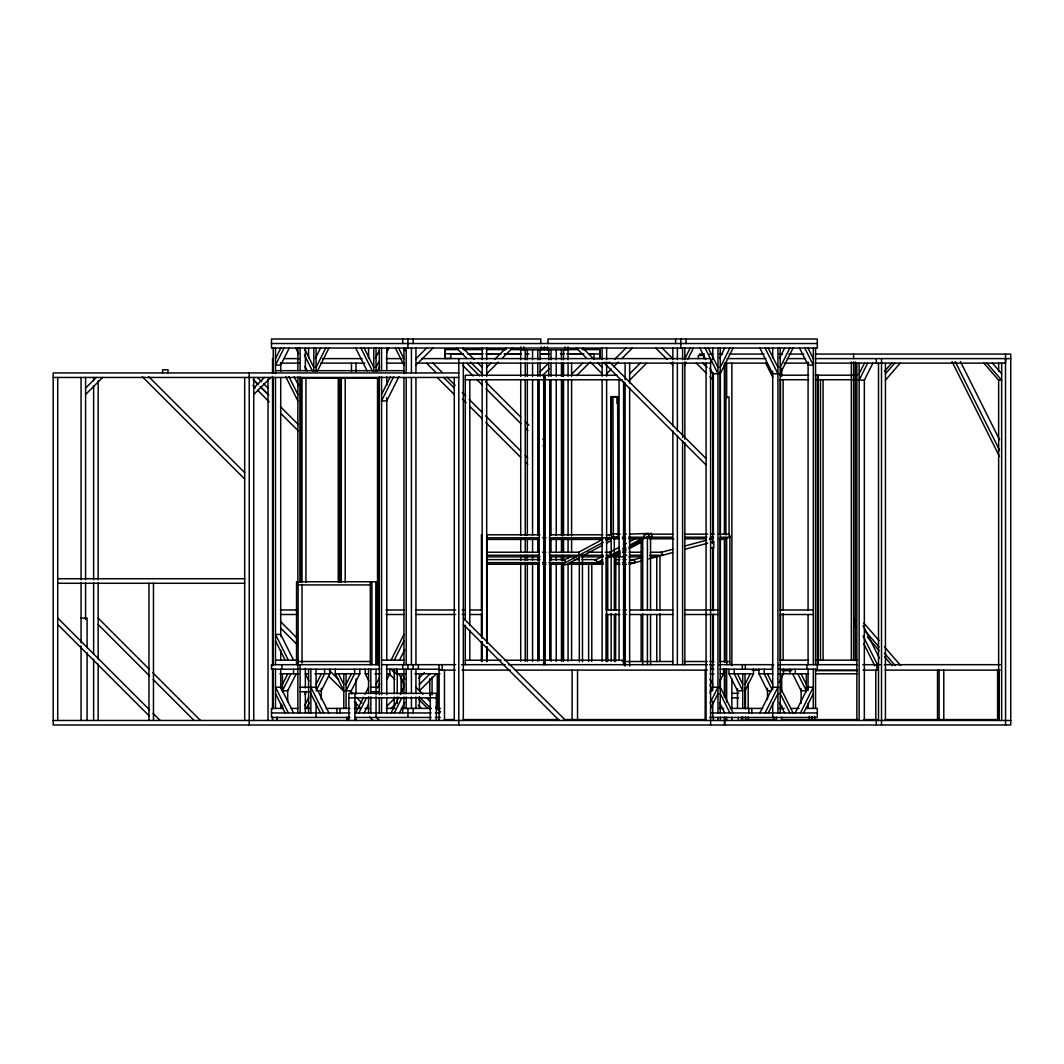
<?xml version="1.0" encoding="UTF-8"?>
<svg xmlns="http://www.w3.org/2000/svg" width="1064" height="1064" viewBox="0 0 1064 1064"><rect width="100%" height="100%" fill="white"/><g stroke="black" fill="none" stroke-linecap="round" stroke-linejoin="round"><path stroke-width="1.5" d="M486.833 648.229L486.833 661.515L486.833 646.713M486.833 643.241L486.833 556.858L539.807 556.858M579.321 661.861L579.321 555.142L582.447 554.73L582.487 661.861M582.447 555.993L582.447 554.73M610.776 535.019L610.776 396.965L617.04 396.965L617.04 403.575M611.175 539.342L611.175 538.091L614.3 537.653L614.327 610.324M611.388 534.7L611.388 396.633L617.652 396.633L618.078 536.908L613.755 539.222M614.3 538.916L614.3 537.653M1005.573 358.608L1005.573 363.13L815.21 363.13M615.577 661.515L615.697 613.649M615.71 610.35L615.843 555.874L612.704 556.432M275.483 358.714L280.816 348.048M284.022 348.048L275.483 365.112L280.71 365.112L289.235 348.048M315.316 358.448L320.517 348.048M316.075 367.359L325.73 348.048M317.511 370.897L328.936 348.048M375.286 358.448L378.997 351.014M376.044 367.359L379.023 361.414M377.481 370.897L379.622 366.614M386.764 352.33L388.905 348.048M381.55 394.505L390.461 376.669M393.693 376.616L381.55 400.902L386.777 400.902L398.92 376.616M282.452 684.391L287.785 673.738M290.977 673.738L282.452 690.789L287.679 690.789L296.204 673.738M305.022 694.366L306.459 691.507M304.53 705.791L308.813 697.226M316.075 684.391L321.408 673.738M306.392 708.478L309.358 702.533M316.793 689.366L324.613 673.738L324.613 669.216M329.827 669.216L329.827 673.738L321.301 690.789L316.075 690.789M346.066 684.391L351.399 673.738M359.818 669.216L359.818 673.738L351.293 690.789L346.066 690.789L354.591 673.738L354.591 669.216M355.709 712.933L363.569 697.226M364.992 694.366L368.57 687.224M358.914 712.933L366.335 698.077M376.044 684.391L379.382 677.728M364.127 712.933L368.583 704.022M391.087 660.159L403.934 634.45M377.467 687.956L379.609 683.687M394.279 660.159L403.934 640.847M386.964 679.417L389.796 673.738L389.796 669.216M399.505 660.159L404.706 649.758M391.087 712.933L398.933 697.226M400.37 694.366L403.934 687.224M394.279 712.933L401.713 698.077M399.505 712.933L404.706 702.533M684.857 358.714L690.19 348.048M684.857 365.112L686.28 362.265M687.703 359.419L693.382 348.048M719.464 358.448L724.664 348.048M720.222 367.359L729.877 348.048M720.222 373.757L733.083 348.048M779.433 358.448L784.634 348.048M780.191 367.359L789.847 348.048M780.191 373.757L793.052 348.048M859.127 373.783L864.447 363.13M867.652 363.13L859.127 380.181L864.34 380.181L872.879 363.13M709.888 692.943L712.747 687.224L717.961 687.224L710.114 702.932M719.982 680.84L723.533 673.738L723.533 669.216M710.539 708.478L717.961 693.622M744.986 684.391L750.32 673.738M744.986 690.789L753.511 673.738L753.511 669.216M759.856 712.933L772.717 687.224L777.93 687.224L765.083 712.933M779.234 682.263L783.503 673.738L783.503 669.216M768.274 712.933L777.93 693.622M795.234 712.933L808.081 687.224L813.308 687.224L800.447 712.933M803.653 712.933L813.308 693.622M884.477 371.416L891.659 363.13M885.447 373.783L894.678 363.13M885.447 380.181L900.211 363.13M85.585 388.107L96.239 377.454M85.585 394.505L102.636 377.454M253.737 388.107L264.404 377.454M253.737 394.505L270.801 377.454M415.944 358.714L426.611 348.048M415.944 365.112L433.008 348.048M444.938 353.807L462.986 353.94M450.976 358.329L444.779 358.488L444.819 349.418L456.376 349.418M450.803 353.966L450.803 358.488M486.687 367.359L491.236 362.811M494.64 359.406L505.999 348.048M486.687 373.757L498.378 362.066M501.876 358.568L512.396 348.048M540.06 371.655L548.585 363.13M542.467 375.632L549.29 368.809M572.02 373.783L582.686 363.13M594.005 353.993L594.005 358.515L600.029 358.515L600.256 350.641M576.568 375.632L589.084 363.13M614.58 359.406L625.938 348.048M606.626 373.757L611.308 369.088M613.635 366.748L618.317 362.066M621.815 358.568L632.335 348.048M629.635 373.783L640.302 363.13M629.635 380.181L646.686 363.13M386.87 706.137L394.837 698.184M418.671 678.313L424.35 672.621M390.993 708.411L395.263 704.142M419.429 684.391L430.095 673.738M436.479 673.738L419.429 690.789L419.429 673.738M607.81 556.858L610.789 555.248L609.978 552.229L605.283 552.229M629.582 534.168L648.215 533.397L649.027 536.429L641.499 538.796L628.851 538.796M564.013 560.09L571.208 556.233M578.404 552.362L602.889 539.249M609.207 535.857L612.97 533.849L617.665 533.849M603.301 542.308L561.539 564.691L566.234 564.691L579.202 557.749M606.174 540.765L613.383 536.908L618.078 536.908M581.915 556.326L602.237 545.393M606.56 543.079L610.882 540.765M594.67 560.435L603.315 555.807M609.087 552.708L619.168 547.308M623.491 544.994L626.377 543.438M629.263 541.895L636.472 538.038M645.343 534.939L648.215 533.397M610.882 556.286L606.161 557.696L606.161 610.43M641.14 610.191L641.14 538.996L647.417 537.267L647.417 610.164M648.442 534.939L651.314 533.397L652.126 536.429L649.253 537.972M594.031 564.239L602.689 559.598M605.562 558.055L619.98 550.327M622.866 548.785L625.752 547.242M630.074 544.928L644.491 537.2L643.68 534.168M597.13 564.239L602.902 561.14M610.111 557.283L620.206 551.87M623.078 550.327L625.965 548.785M628.851 547.242L641.818 540.286M646.154 537.972L649.027 536.429M600.229 564.239L603.235 562.63M613.21 557.283L620.418 553.413M623.304 551.87L626.177 550.327M629.063 548.785L642.044 541.829M631.378 560.356L642.59 557.35M660.212 552.628L673.02 549.197M684.232 546.191L706.656 540.179M709.861 539.328L713.066 538.464M628.997 564.266L642.483 560.648M648.841 558.946L672.687 552.562M685.056 549.25L707.653 543.199M710.686 542.387L714.011 541.496M720.288 539.807L730.157 537.2L729.079 534.168L729.039 396.965L725.914 396.965L725.914 535.019M641.14 538.996L650.556 537.267L650.556 610.164M646.779 534.168L651.314 533.397M647.59 537.2L652.126 536.429M271.48 343.526L817.312 343.526M576.994 349.418L567.072 349.418L578.603 349.444M600.123 349.418L581.942 349.418L600.096 349.431L600.029 358.515M457.986 349.444L444.779 349.444L444.779 358.488M520.708 349.857L568.07 349.857M449.899 353.807L463.119 353.807M468.067 353.807L482.936 353.807M486.248 353.807L499.468 353.807M504.416 353.807L520.948 353.807M540.765 353.807L549.024 353.807M560.595 353.807L563.907 353.807M567.205 353.807L583.724 353.807M588.685 353.807L593.646 353.807M467.907 353.979L482.817 353.94M486.075 353.979L500.945 353.979M504.256 353.979L520.815 353.94M525.736 353.979L529.074 353.94M540.605 353.979L548.904 353.94M560.449 353.953L563.774 353.94M567.032 353.979L583.591 353.94M588.512 353.979L600.083 353.979M699.447 354.073L704.421 354.073M709.635 354.073L712.96 354.073M719.331 354.073L722.656 354.073M729.279 354.073L764.098 354.073M779.008 354.073L782.585 354.073M788.956 354.073L803.879 354.073M815.49 354.073L1010.747 354.073L1010.747 724.996L53.2 724.996L53.2 372.932L458.797 372.932M284.181 358.608L299.13 358.608M322.392 358.608L362.265 358.608M386.298 358.608L402.139 358.608M422.076 358.608L710.606 358.608L710.606 724.996M727.005 358.608L765.947 358.608M787.134 358.608L805.568 358.608M815.21 358.608L1010.8 358.608M280.856 363.13L299.13 363.13M320.73 363.13L364.739 363.13M386.298 363.13L404.546 363.13M417.101 363.13L710.606 363.13M767.33 363.13L724.398 363.13L724.398 534.327M784.101 363.13L808.879 363.13M275.483 370.671L404.214 370.671M617.067 375.26L545.194 375.26L545.194 664.761M779.885 375.193L808.627 375.193M815.17 375.193L857.411 375.193M53.2 377.454L458.797 377.454M465.287 379.782L543.691 379.782M545.194 379.782L622.094 379.782M779.885 379.715L808.627 379.715M815.197 379.715L817.458 379.715M818.216 379.715L857.411 379.715M617.067 534.168L620.192 534.168M623.318 534.168L626.457 534.168M649.878 534.168L672.98 534.168M684.524 534.168L707.626 534.168M710.925 534.168L714.237 534.168M719.184 534.168L729.079 534.168L729.904 537.227L729.904 664.681M539.9 534.793L486.833 534.793L486.833 643.414M549.849 534.793L602.916 534.793M606.227 534.793L611.202 534.793L611.747 537.812L549.29 537.812M622.347 537.2L625.512 537.2M628.678 537.2L644.491 537.2M650.689 537.2L672.209 537.2M685.455 537.2L706.975 537.2M710.286 537.2L713.598 537.2M720.222 537.2L730.157 537.2M486.833 537.812L539.435 537.812M542.72 537.812L546.005 537.812M611.175 538.105L611.175 610.51M614.606 538.796L619.354 538.796M622.52 538.796L625.685 538.796M649.319 538.796L673.725 538.796M685.123 538.796L706.27 538.796M709.528 538.796L712.787 538.796M719.291 538.796L724.172 538.796M486.833 539.421L539.554 539.421M549.436 539.421L602.158 539.421M605.456 539.421L608.754 539.421M710.606 542.56L713.771 542.56L713.771 547.987L710.606 547.987M486.833 552.229L539.315 552.229M542.587 552.229L545.872 552.229M549.144 552.229L578.67 552.229L579.202 555.248L549.516 555.248M588.059 552.229L602.158 552.229M622.679 552.229L625.938 552.229M629.183 552.229L642.191 552.229M650.317 552.229L661.688 552.229L662.779 555.248L649.692 555.248M486.833 555.248L539.621 555.248M583.91 555.248L602.889 555.248M606.054 555.248L610.789 555.248M616.987 555.248L620.259 555.248M623.531 555.248L626.802 555.248M630.074 555.248L641.512 555.248M549.729 556.858L576.209 556.858M580.917 556.858L603.062 556.858M613.995 556.858L625.512 556.858M628.811 556.858L641.978 556.858M650.21 556.858L656.781 556.858M486.833 559.611L539.993 559.611M549.955 559.611L564.904 559.611L565.449 562.63L549.064 562.63M574.307 559.611L579.002 559.611M582.128 559.611L596.212 559.611L597.024 562.63L570.41 562.63L567.418 564.239L603.461 564.239M615.112 559.611L619.886 559.611M623.052 559.611L626.231 559.611M629.409 559.611L634.171 559.611L635.248 562.63L628.851 562.63M486.833 562.63L539.249 562.63M542.52 562.63L545.792 562.63M616.043 562.63L619.235 562.63M622.44 562.63L625.645 562.63M486.833 564.239L539.435 564.239M542.72 564.239L546.018 564.239M549.303 564.239L562.457 564.239M614.753 564.239L619.94 564.372M622.746 564.372L626.536 564.372M57.722 578.736L244.693 578.736M57.722 583.272L244.693 583.272M298.12 584.921L370.977 584.921M280.457 609.978L297.268 609.978M385.979 609.978L404.187 609.978M415.944 609.978L455.671 609.978M462.295 609.978L465.606 609.978M470.581 609.978L482.165 609.978M606.626 609.978L619.873 609.978M623.185 609.978L626.497 609.978M629.808 609.978L672.847 609.978M684.604 609.978L717.961 609.978M779.939 609.978L813.308 609.978M280.457 614.5L297.268 614.5M385.979 614.5L404.187 614.5M415.944 614.5L455.671 614.5M462.295 614.5L465.606 614.5M470.581 614.5L482.165 614.5M606.626 614.5L619.873 614.5M623.185 614.5L626.497 614.5M629.808 614.5L672.847 614.5M684.604 614.5L717.961 614.5M779.939 614.5L813.308 614.5M81.064 618.118L87.088 618.118L87.088 647.843M275.483 660.159L297.867 660.159M381.55 660.159L404.36 660.159M779.885 660.159L808.627 660.159M815.197 660.159L817.458 660.159M818.216 660.159L857.411 660.159M465.287 660.225L501.224 660.225M504.482 660.225L543.691 660.225M545.194 660.225L623.597 660.225M298.12 661.515L370.977 661.515M622.201 661.515L673.406 661.515M684.006 661.515L707.228 661.515M709.954 661.515L713.864 661.515M719.929 661.515L729.904 661.515M379.037 661.675L377.534 661.675L377.534 378.199M379.289 664.681L271.48 664.681L271.48 669.216L298.745 669.216M381.55 664.681L455.631 664.681M461.51 664.681L505.201 664.681M508.526 664.681L707.52 664.681M709.755 664.681L714.157 664.681M719.131 664.681L773.688 664.681M778.662 664.681L857.411 664.681M862.784 664.681L880.221 664.681M884.29 664.681L1000.32 664.681M300.128 669.216L379.755 669.216M386.378 669.216L439.991 669.216M710.646 669.216L713.878 669.216M720.142 669.216L772.331 669.216L772.331 664.681M778.662 669.216L817.312 669.216L817.312 664.681M439.046 670.121L455.472 670.121M462.108 670.121L510.175 670.121M515.149 670.121L707.44 670.121M752.035 670.121L759.231 670.121M782.439 670.121L790.725 670.121M815.596 670.121L857.039 670.121M863.09 670.121L878.505 670.121M885.088 670.121L1000.266 670.121M781.934 670.639L791.776 670.639M816.154 670.639L857.385 670.639M279.952 673.738L298.745 673.738M308.507 673.738L305.288 673.738L308.839 680.84M314.944 673.738L329.827 673.738M335.28 669.216L335.28 673.738L359.818 673.738M365.258 669.216L365.258 673.738L368.477 673.738M374.914 673.738L379.968 673.738M387.19 673.738L389.796 673.738M405.384 673.738L396.34 673.738L396.34 669.216M414.907 673.738L440.004 673.738M710.127 673.738L713.878 673.738M720.315 673.738L723.533 673.738M728.973 669.216L728.973 673.738L753.511 673.738M758.965 669.216L758.965 673.738L772.717 673.738M778.675 673.738L808.84 673.738M816.154 673.805L857.385 673.805M300.128 687.224L309.584 687.224M370.831 687.224L379.289 687.224M710.127 690.789L712.747 690.789M771.4 690.789L767.49 690.789L758.965 673.738M300.128 691.746L309.584 691.746M370.831 691.746L379.289 691.746M731.806 693.329L738.669 693.329M348.886 697.864L436.333 697.864M731.806 697.864L738.669 697.864M283.064 708.411L271.48 708.411L271.48 717.455L349.923 717.455M291.35 708.411L297.96 708.411M304.583 708.411L309.558 708.411M326.103 708.411L349.976 708.411M354.246 708.411L359.845 708.411M364.819 708.411L369.142 708.411M386.205 708.411L394.97 708.411M401.301 708.411L431.146 708.411M436.12 708.411L440.549 708.411M718.998 708.411L723.666 708.411M730.303 708.411L762.689 708.411M779.247 708.411L784.208 708.411M790.831 708.411L799.104 708.411M805.727 708.411L817.312 708.411L817.312 717.455L709.781 717.455M271.48 712.933L349.923 712.933M355.336 712.933L431.093 712.933M435.256 712.933L440.057 712.933M710.446 712.933L817.312 712.933M354.911 717.455L431.093 717.455M435.402 717.455L440.283 717.455M444.473 719.57L454.434 719.57M462.747 719.57L559.052 719.57M564.026 719.57L705.179 719.57M745.452 719.57L775.151 719.57M781.189 719.57L857.651 719.57M863.689 719.57L876.882 719.57M884.57 719.57L999.163 719.57M53.2 720.474L1010.8 720.474M703.304 363.13L706.722 366.535M702.692 363.13L706.948 367.386M710.154 370.591L713.346 373.783M696.295 363.13L706.523 373.358M709.941 376.776L713.346 380.181M662.18 348.048L672.847 358.714M655.783 348.048L667.155 359.419M670.573 362.837L672.847 365.112M705.924 458.424L609.978 362.465L603.581 362.465L705.924 464.822M582.793 348.048L594.151 359.406M597.556 362.811L602.104 367.359M576.395 348.048L586.916 358.568M590.414 362.066L602.104 373.757M462.853 348.048L474.212 359.406M477.616 362.811L482.165 367.359M456.456 348.048L466.976 358.568M470.474 362.066L482.165 373.757M466.817 363.13L479.678 376.004M485.53 381.843L520.642 416.955M525.323 421.637L528.835 425.148M542.879 439.193L545.22 441.533M462.747 365.457L473.214 375.924M476.699 379.409L482.511 385.221M486.009 388.719L520.894 423.605M525.549 428.26L527.877 430.588M542.999 445.71L545.327 448.037M432.915 363.13L442.278 372.493M446.96 377.175L455.153 385.354M462.175 392.377L465.686 395.888M469.197 399.399L482.072 412.273M485.583 415.785L520.682 450.897M525.363 455.565L527.704 457.906M443.608 377.454L454.275 388.107M426.518 363.13L435.828 372.427M462.574 399.186L466.072 402.671M469.557 406.155L482.351 418.95M485.836 422.448L520.735 457.334M525.39 461.989L527.717 464.316M437.211 377.454L454.275 394.505M257.368 377.454L261.624 381.71M263.766 383.851L268.022 388.107M253.538 379.795L258.22 384.476M260.56 386.817L268.753 394.997M280.444 406.701L298 424.257M253.245 379.728L257.794 384.277M260.068 386.551L268.022 394.505M252.939 385.594L255.267 387.921M257.594 390.249L269.219 401.873M280.856 413.51L298.306 430.947M463.319 618.118L565.676 720.474M463.319 624.515L559.278 720.474M148.734 376.696L244.693 472.655M142.337 376.696L244.693 479.053M415.944 687.224L422.953 694.233M426.464 697.745L429.962 701.256M435.814 707.095L440.483 711.763M419.349 697.026L430.707 708.398M390.993 669.216L395.263 673.472M418.671 699.314L427.768 708.411M389.145 673.765L394.837 679.444M418.165 705.219L421.371 708.411M280.563 621.615L296.843 637.895M329.414 670.466L338.724 679.763M350.349 691.401L352.676 693.728M356.161 697.213L361.986 703.025M375.938 716.99L379.422 720.474M280.59 628.026L296.962 644.412M328.563 676.012L343.778 691.214M354.312 701.748L360.164 707.6M369.514 716.963L373.025 720.474M98.167 618.118L149.332 669.296M152.83 672.794L200.511 720.474M98.167 624.515L149.652 676.012M153.163 679.524L194.113 720.474M57.722 618.024L149.612 709.914M153.096 713.399L160.079 720.381M57.722 624.422L149 715.7M992.419 363.13L1001.663 373.783M986.887 363.13L1001.663 380.181L998.644 380.181L983.868 363.13M863.915 623.118L879.05 640.595M884.45 646.832L900.663 665.559M864.992 630.753L879.01 646.952M884.41 653.176L895.21 665.638M867.373 636.977L879.236 650.689M884.636 656.914L892.191 665.638M960.433 361.561L999.562 439.791M955.219 361.561L999.508 450.125M952.027 361.574L999.495 456.509M807.975 348.048L813.308 358.714M804.77 348.048L813.308 365.112L808.081 365.112L799.556 348.048M768.274 348.048L777.93 367.359M765.083 348.048L777.93 373.757L772.717 373.757L759.856 348.048M765.694 363.13L772.797 377.348M863.104 625.539L879.423 658.177M855.656 621.083L854.179 618.118L854.179 624.515L855.656 627.467M863.077 635.926L877.906 665.585M863.769 643.707L874.847 665.851M708.305 348.048L717.961 367.359M705.113 348.048L717.961 373.757L712.747 373.757L709.888 368.051M699.886 348.048L705.605 359.472M801.006 673.738L806.339 684.391M797.814 673.738L806.339 690.789L801.112 690.789L792.587 673.738M780.191 687.224L793.052 712.933M780.191 693.622L789.847 712.933M767.383 673.738L772.717 684.391M779.433 702.533L784.634 712.933M771.999 689.366L764.178 673.738L764.178 669.216M737.392 673.738L742.725 684.391M728.973 673.738L737.498 690.789L742.725 690.789L734.2 673.738L734.2 669.216M720.222 687.224L733.083 712.933M720.222 693.622L729.877 712.933M710.074 679.058L712.747 684.391M719.464 702.533L724.664 712.933M709.901 685.11L712.029 689.366M403.828 348.048L405.158 350.708M398.601 348.048L403.934 358.714M395.409 348.048L403.934 365.112M364.127 348.048L373.783 367.359M360.935 348.048L372.36 370.897M355.709 348.048L367.133 370.897M304.903 349.537L313.813 367.359M304.53 355.19L312.39 370.897M295.739 348.048L298.598 353.767M305.022 366.614L307.163 370.897M294.183 376.669L298.638 385.594M288.956 376.669L297.867 394.505M285.724 376.616L297.867 400.902M402.086 673.738L404.759 679.058M398.894 673.738L404.573 685.11M365.258 673.738L368.809 680.84M338.472 673.738L343.805 684.391M335.28 673.738L343.805 690.789M328.936 712.933L316.075 687.224L310.861 687.224L323.709 712.933M310.861 693.622L320.517 712.933M293.558 660.159L280.71 634.45L275.483 634.45L288.344 660.159M275.483 640.847L285.139 660.159M293.558 712.933L280.71 687.224L275.483 687.224L288.344 712.933M275.483 693.622L285.139 712.933M613.383 536.908L612.944 396.633M614.327 615.125L614.34 661.515M1005.52 354.073L1005.573 724.996M1001.663 363.13L1001.663 720.474M999.163 670.121L999.163 720.155M998.644 363.13L998.644 371.442M998.644 379.742L998.644 720.474M997.58 669.575L997.58 720.115M943.795 670.121L943.795 719.57M939.1 670.121L939.1 719.57M937.517 670.121L937.517 719.57M885.447 363.13L885.447 720.474M881.524 358.608L881.524 724.996M878.505 363.13L878.505 720.474M876.922 664.681L876.922 670.121M876.297 358.608L876.297 363.13M876.297 720.474L876.297 724.996M875.792 670.121L875.792 720.155M864.34 379.742L864.34 720.474M859.127 363.13L859.127 720.474M856.866 363.13L856.866 720.474M855.31 361.92L855.31 660.717M853.607 354.073L853.607 358.608M853.607 361.92L853.607 660.345M851.346 361.92L851.346 660.345M823.084 379.715L823.084 660.159M820.477 379.715L820.477 660.159M818.216 375.193L818.216 664.681M817.458 375.193L817.458 664.681M815.569 348.048L815.569 664.681M815.569 669.216L815.569 708.411M814.718 716.271L814.718 719.57M813.308 348.048L813.308 664.681M813.308 669.216L813.308 708.411M811.978 716.271L811.978 719.57M809.265 716.271L809.265 719.57M808.081 361.906L808.081 609.978M808.081 614.952L808.081 664.681M808.081 669.216L808.081 690.443M808.081 703.517L808.081 708.411M806.858 664.681L806.858 669.216M806.339 673.738L806.339 691.893M801.112 688.594L801.112 703.464M795.26 669.216L795.26 673.738M790.047 669.216L790.047 673.738M783.131 379.715L783.131 610.377M783.131 613.702L783.131 660.159M781.708 368.117L781.708 376.417M781.708 675.6L781.708 692.225M781.708 705.512L781.708 708.837M781.708 717.149L781.708 720.474M780.511 379.715L780.511 610.377M780.511 613.702L780.511 660.159M780.191 348.048L780.191 712.933M777.93 348.048L777.93 712.933M776.481 717.149L776.481 720.474M774.22 717.149L774.22 720.474M772.717 348.048L772.717 357.996M772.717 371.269L772.717 689.711M772.717 702.878L772.717 717.455M767.49 688.315L767.49 699.646M751.849 708.411L751.849 712.933M748.843 708.411L748.843 712.933M748.192 683.035L748.192 708.85M748.192 716.923L748.192 720.155M745.452 687.876L745.452 708.85M745.452 716.923L745.452 720.155M745.359 664.681L745.359 669.216M744.986 673.738L744.986 708.411M742.725 673.738L742.725 708.411M742.739 716.923L742.739 720.155M742.353 664.681L742.353 669.216M741.382 717.242L741.382 720.474M738.363 717.242L738.363 720.474M737.498 688.594L737.498 708.411M731.872 363.13L731.872 665.625M731.872 678.925L731.872 708.837M731.872 717.149L731.872 720.474M726.765 661.515L726.765 664.681M726.659 363.13L726.659 398.029M726.659 537.639L726.659 662.3M726.659 668.95L726.659 702.187M726.659 717.149L726.659 720.474M724.89 364.792L724.89 534.327M724.89 537.639L724.89 662.3M724.89 668.95L724.89 695.55M724.89 717.149L724.89 724.996M724.398 537.639L724.398 662.3M724.398 668.95L724.398 697.213M724.398 717.149L724.398 724.996M720.368 371.442L720.368 534.327M720.368 539.302L720.368 662.3M720.368 678.925L720.368 688.9M720.368 705.512L720.368 708.837M720.368 717.149L720.368 720.474M720.222 348.048L720.222 712.933M717.961 348.048L717.961 712.933M717.868 717.149L717.868 720.474M713.346 373.105L713.346 534.327M713.346 547.614L713.346 610.776M713.346 614.101L713.346 662.3M713.346 717.149L713.346 720.474M712.747 348.048L712.747 359.659M712.747 372.932L712.747 543.757M712.747 547.082L712.747 610.111M712.747 615.085L712.747 689.711M712.747 701.269L712.747 717.455M712.361 664.681L712.361 669.216M706.084 363.13L706.084 720.474M705.179 670.121L705.179 720.155M703.769 358.608L703.769 355.442L698.343 355.442L698.343 358.608M686.081 339.004L686.081 343.526M684.857 348.048L684.857 359.659M684.857 361.906L684.857 439.233M684.857 442.544L684.857 664.681M682.596 348.048L682.596 359.659M682.596 362.97L682.596 437.57M682.596 440.882L682.596 664.681M680.854 339.004L680.854 348.048M677.369 348.048L677.369 359.659M677.369 362.97L677.369 430.933M677.369 435.908L677.369 664.681M675.627 339.004L675.627 343.526M672.847 348.048L672.847 359.659M672.847 361.906L672.847 425.959M672.847 430.933L672.847 664.681M659.959 555.98L659.959 610.39M659.959 613.689L659.959 661.515M656.781 556.818L656.781 610.005M656.781 614.992L656.781 661.515M650.556 615.138L650.556 664.681M647.417 615.138L647.417 664.681M642.723 538.145L642.723 610.523M642.723 613.808L642.723 664.681M641.14 615.165L641.14 661.515M629.635 363.13L629.635 382.987M629.635 387.961L629.635 666.051M625.113 363.13L625.113 379.675M625.113 382.987L625.113 666.051M625.02 564.372L625.02 610.483M625.02 613.768L625.02 661.515M623.597 381.444L623.597 664.761M619.075 379.782L619.075 660.225M611.175 613.635L611.175 661.515M607.744 556.858L607.744 610.018M607.744 615.005L607.744 661.515M606.626 348.048L606.626 359.659M606.626 364.633L606.626 376.244M606.626 379.555L606.626 661.515M606.161 613.729L606.161 661.515M602.104 348.048L602.104 359.659M602.104 362.97L602.104 376.244M602.104 379.555L602.104 661.515M591.784 564.372L591.784 661.515M588.618 564.372L588.618 661.515M577.539 670.121L577.539 719.57M572.113 670.121L572.113 719.57M571.607 363.13L571.607 376.417M571.607 379.742L571.607 535.99M571.607 539.302L571.607 552.602M571.607 562.577L571.607 660.638M568.056 346.837L568.07 359.805M568.07 363.117L568.07 376.363M568.07 379.688L568.07 535.445M568.07 538.756L568.07 552.017M568.07 555.328L568.07 558.64M568.07 563.614L568.07 661.369M565.037 346.837L565.037 349.857M563.548 349.857L563.548 359.805M563.548 363.117L563.548 376.363M563.548 379.688L563.548 535.445M563.548 538.756L563.548 552.017M563.548 555.328L563.548 560.302M563.548 565.263L563.548 661.369M562.763 459.076L562.763 465.473M562.563 363.13L562.563 376.417M562.563 379.742L562.563 535.99M562.563 539.302L562.563 552.602M562.563 555.927L562.563 560.914M562.563 564.239L562.563 660.638M561.46 349.857L561.46 359.805M561.46 363.117L561.46 376.363M561.46 379.688L561.46 535.445M561.46 538.756L561.46 552.017M561.46 555.328L561.46 560.302M561.46 563.614L561.46 661.369M556.233 349.857L556.233 359.805M556.233 363.117L556.233 376.363M556.233 379.688L556.233 535.445M556.233 538.756L556.233 552.017M556.233 555.328L556.233 560.302M556.233 563.614L556.233 661.369M551.006 349.857L551.006 359.805M551.006 363.117L551.006 376.363M551.006 379.688L551.006 535.445M551.006 538.756L551.006 552.017M551.006 555.328L551.006 560.302M551.006 563.614L551.006 661.369M549.716 379.782L549.716 660.225M548.745 349.857L548.745 359.805M548.745 363.117L548.745 376.363M547.987 343.526L547.987 339.004L817.312 339.004L817.312 348.048L271.48 348.048L271.48 339.004L540.805 339.004L540.805 343.526M547.401 346.837L547.401 349.857M544.382 346.837L544.382 349.857M543.691 664.761L543.691 375.26L465.287 375.26L465.287 620.405M541.363 346.837L541.363 349.857M540.047 349.857L540.047 359.805M540.047 363.117L540.047 376.363M539.169 379.782L539.169 660.225M537.786 349.857L537.786 359.805M537.786 363.117L537.786 376.363M537.786 379.688L537.786 535.445M537.786 538.756L537.786 552.017M537.786 555.328L537.786 560.302M537.786 563.614L537.786 661.369M532.559 349.857L532.559 359.805M532.559 363.117L532.559 376.363M532.559 379.688L532.559 535.445M532.559 538.756L532.559 552.017M532.559 555.328L532.559 560.302M532.559 563.614L532.559 661.369M527.332 349.857L527.332 359.805M527.332 363.117L527.332 376.363M527.332 379.688L527.332 535.445M527.332 538.756L527.332 552.017M527.332 555.328L527.332 560.302M527.332 563.614L527.332 661.369M525.244 349.857L525.244 359.805M525.244 363.117L525.244 376.363M525.244 379.688L525.244 535.445M525.244 538.756L525.244 552.017M525.244 555.328L525.244 560.302M525.244 563.614L525.244 661.369M523.727 346.837L523.727 349.857M520.708 346.837L520.722 359.805M520.722 363.117L520.722 376.363M520.722 379.688L520.722 535.445M520.722 538.756L520.722 552.017M520.722 555.328L520.722 560.302M520.722 563.614L520.722 661.369M486.687 348.048L486.687 359.659M486.687 362.97L486.687 376.244M486.687 379.555L486.687 641.619M486.687 646.593L486.687 661.515M482.165 348.048L482.165 359.659M482.165 362.97L482.165 376.244M482.165 379.555L482.165 638.294M482.165 641.619L482.165 661.515M481.407 534.793L481.407 610.51M481.407 613.649L481.407 636.844M481.407 641.579L481.407 661.515M469.809 379.782L469.809 625.379M469.809 630.367L469.809 660.225M465.287 625.379L465.287 664.761M463.319 363.13L463.319 720.474M458.797 358.608L458.797 724.996M454.275 377.454L454.275 720.474M444.473 670.121L444.473 720.155M442.212 664.681L442.212 670.121M439.046 664.681L439.046 720.155M438.341 673.738L438.341 708.411M437.291 673.738L437.291 709.675M436.333 720.474L436.333 693.329L348.886 693.329L348.886 720.474M432.077 676.997L432.077 694.965M430.308 693.329L430.308 720.474M429.816 678.633L429.816 694.965M429.816 706.403L429.816 709.675M419.429 696.854L419.429 708.411M418.391 664.681L418.391 669.216M415.944 348.048L415.944 372.919M415.944 377.893L415.944 664.681M415.944 669.216L415.944 693.715M415.944 696.973L415.944 708.411M413.164 339.004L413.164 343.526M413.164 664.681L413.164 669.216M413.164 708.411L413.164 712.933M411.422 348.048L411.422 372.919M411.422 377.893L411.422 664.681M411.422 669.216L411.422 693.715M411.422 696.973L411.422 708.411M407.938 339.004L407.938 348.048M407.938 664.681L407.938 669.216M407.938 708.411L407.938 717.455M406.195 348.048L406.195 372.919M406.195 377.893L406.195 664.681M406.195 669.216L406.195 693.715M406.195 696.973L406.195 708.411M403.934 348.048L403.934 373.677M403.934 377.893L403.934 664.681M403.934 669.216L403.934 693.715M403.934 696.973L403.934 708.411M402.711 339.004L402.711 343.526M402.711 664.681L402.711 669.216M402.711 708.411L402.711 712.933M401.66 678.686L401.66 691.893M401.168 675.746L401.168 693.715M397.244 669.216L397.244 693.715M397.244 696.973L397.244 703.517M394.239 669.216L394.239 693.715M394.239 696.973L394.239 706.775M386.777 348.048L386.777 370.671M386.777 376.842L386.777 385.128M386.777 397.697L386.777 659.959M386.777 664.92L386.777 694.726M386.777 698.037L386.777 712.933M381.55 348.048L381.55 370.671M381.55 376.842L381.55 694.726M381.55 698.037L381.55 712.933M379.289 348.048L379.289 370.671M379.289 376.842L379.289 694.726M379.289 698.037L379.289 712.933M379.037 664.681L379.037 378.199L300.514 378.199L300.514 582.101M377.401 664.681L377.401 581.755L296.537 581.755L296.537 664.681M376.044 348.048L376.044 371.269M376.044 669.216L376.044 694.792M376.044 696.747L376.044 717.455M375.845 581.755L375.845 664.681M373.783 348.048L373.783 371.269M371.921 581.755L371.921 664.681M370.831 669.216L370.831 693.502M370.831 696.747L370.831 712.933M370.339 581.755L370.339 664.681M368.57 348.048L368.57 357.996M368.57 669.216L368.57 693.622M368.57 696.747L368.57 712.933M356.001 363.13L356.001 371.442M356.001 678.925L356.001 693.888M356.001 702.187L356.001 708.837M356.001 717.149L356.001 720.474M354.911 693.329L354.911 720.474M351.479 363.13L351.479 371.442M351.293 690.243L351.479 693.967M346.957 717.163L346.957 720.474M346.066 673.738L346.066 708.411M345.202 378.199L345.202 582.101M343.805 673.738L343.805 708.411M341.291 378.199L341.291 582.101M339.775 378.199L339.775 582.101M339.948 708.411L339.948 712.933M338.259 378.199L338.259 582.101M336.942 708.411L336.942 712.933M321.301 688.315L321.301 699.646M316.075 348.048L316.075 371.269M316.075 669.216L316.075 689.193M316.075 702.878L316.075 717.455M313.813 348.048L313.813 371.269M310.861 669.216L310.861 712.933M308.6 348.048L308.6 357.996M308.6 669.216L308.6 712.933M305.94 378.199L305.94 582.101M305.355 348.048L305.355 370.671M305.355 668.232L305.355 688.102M305.355 691.414L305.355 712.933M302.016 378.199L302.016 582.101M302.03 585.08L302.03 663.032M300.128 348.048L300.128 370.671M300.128 376.842L300.128 582.141M300.128 664.681L300.128 712.933M298.12 581.755L298.12 664.681M297.867 348.048L297.867 370.671M297.867 376.842L297.867 582.141M297.867 664.92L297.867 712.933M293.531 669.216L293.531 673.738M287.679 690.243L287.679 701.801M282.452 673.738L282.452 691.893M282.452 705.113L282.452 708.411M281.933 664.681L281.933 669.216M280.71 362.97L280.71 371.256M280.71 377.893L280.71 636.498M280.71 649.772L280.71 659.72M280.71 669.216L280.71 688.807M280.71 703.517L280.71 708.411M277.079 717.149L277.079 720.474M275.483 348.048L275.483 373.677M275.483 377.893L275.483 664.681M275.483 669.216L275.483 708.411M273.222 348.048L273.222 372.919M273.222 377.893L273.222 664.681M273.222 669.216L273.222 708.411M272.544 358.608L272.544 373.105M272.544 376.417L272.544 665.785M272.544 668.95L272.544 708.877M272.544 717.149L272.544 720.474M268.022 379.103L268.022 720.474M253.737 377.454L253.737 720.474M249.215 372.932L249.215 724.996M244.693 377.454L244.693 720.474M168.032 372.932L168.032 369.767L162.606 369.767L162.606 372.932M153.469 583.272L153.469 720.474M148.947 583.272L148.947 720.474M98.167 380.766L98.167 579.614M98.167 582.939L98.167 659.161M98.167 664.136L98.167 720.474M93.632 377.454L93.632 380.766M93.632 385.74L93.632 579.614M93.632 582.939L93.632 654.187M93.632 659.161L93.632 720.474M87.088 652.791L87.088 720.474M85.585 377.454L85.585 579.614M85.585 582.939L85.585 619.394M81.064 377.454L81.064 579.614M81.064 582.939L81.064 642.882M81.064 645.901L81.064 720.474M57.722 377.454L57.722 720.474M482.817 349.418L462.986 349.418L482.79 349.431M505.945 349.418L486.115 349.418L505.932 349.431M520.815 349.418L510.906 349.418L520.801 349.431"/></g></svg>
